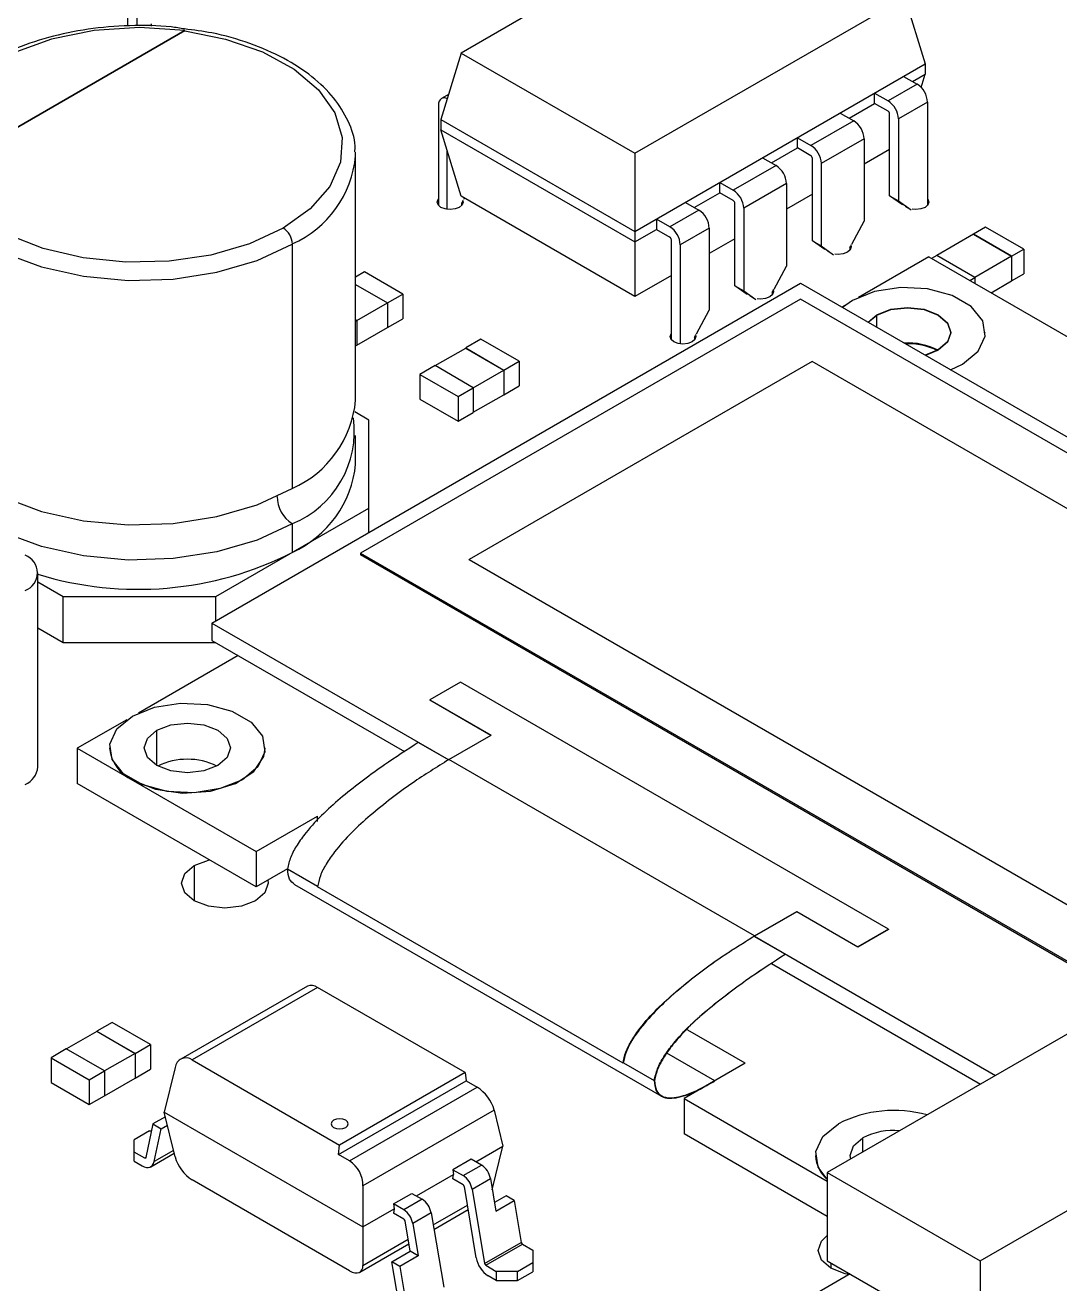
# Model space of a CAD drawing. Header units: millimetres. Extents: x -120 to 67, y -49 to 66.
# Drawn here: x -53.66 to -29.73, y 6.96 to 36.08 of the extents above; entities that cross this region are included whole.
import ezdxf

# ---------------------------------------------------------------- set-up
doc = ezdxf.new("R2010")
doc.units = ezdxf.units.MM

msp = doc.modelspace()

# ---------------------------------------------------------------- linework, layer by layer
at = {"color": 7, "linetype": 'Continuous', "lineweight": 25}
for p, q in [((-37.331, 39.042), (-43.579, 35.435)), ((-51.286, 36.063), (-51.286, 38.372)), ((-51.081, 38.253), (-51.081, 36.062)), ((-39.559, 33.114), (-33.311, 36.721)), ((-33.311, 36.721), (-32.841, 35.182)), ((-49.971, 35.955), (-55.599, 32.706)), ((-49.971, 35.947), (-55.599, 32.697)), ((-50.749, 36.114), (-50.749, 36.056)), ((-49.971, 35.947), (-49.971, 35.955)), ((-43.579, 35.435), (-44.049, 33.896)), ((-43.579, 35.435), (-39.559, 33.114)), ((-39.559, 31.304), (-32.841, 35.182)), ((-32.841, 35.182), (-32.841, 34.945)), ((-33.028, 34.714), (-33.7, 34.327)), ((-33.34, 34.894), (-33.028, 34.714)), ((-33.135, 34.776), (-32.841, 34.945)), ((-32.935, 34.638), (-32.841, 34.945)), ((-43.873, 34.472), (-44.031, 34.38)), ((-34.011, 34.269), (-34.011, 34.506)), ((-34.011, 34.506), (-33.7, 34.327)), ((-44.102, 34.224), (-44.102, 31.909)), ((-34.602, 33.929), (-34.011, 34.269)), ((-33.7, 34.09), (-34.011, 34.269)), ((-32.788, 34.298), (-33.46, 33.91)), ((-32.788, 34.298), (-32.788, 31.909)), ((-44.049, 33.896), (-39.559, 31.304)), ((-44.049, 33.896), (-44.049, 33.659)), ((-34.496, 33.867), (-35.486, 33.296)), ((-34.807, 34.047), (-34.496, 33.867)), ((-33.665, 32.133), (-33.665, 34.029)), ((-33.46, 33.91), (-33.46, 32.014)), ((-44.049, 33.659), (-39.559, 31.067)), ((-43.579, 32.12), (-44.049, 33.659)), ((-36.398, 32.892), (-35.797, 33.239)), ((-35.797, 33.239), (-35.797, 33.475)), ((-35.797, 33.475), (-35.486, 33.296)), ((-35.486, 33.059), (-35.797, 33.239)), ((-34.255, 33.451), (-35.245, 32.879)), ((-34.255, 33.451), (-34.255, 31.541)), ((-46.017, 33.057), (-46.019, 33.141)), ((-46.017, 27.402), (-46.017, 33.057)), ((-43.897, 31.816), (-43.897, 33.161)), ((-39.559, 33.114), (-39.559, 29.799)), ((-36.603, 33.01), (-36.292, 32.831)), ((-35.45, 31.088), (-35.45, 32.998)), ((-33.665, 33.202), (-34.255, 32.861)), ((-36.292, 32.831), (-37.282, 32.259)), ((-35.245, 32.879), (-35.245, 30.97)), ((-37.593, 32.202), (-37.593, 32.439)), ((-37.593, 32.439), (-37.282, 32.259)), ((-36.051, 32.414), (-37.041, 31.843)), ((-36.051, 32.414), (-36.051, 30.505)), ((-39.559, 29.799), (-43.579, 32.12)), ((-43.505, 32.077), (-43.521, 32.047)), ((-38.183, 31.861), (-37.593, 32.202)), ((-37.282, 32.022), (-37.593, 32.202)), ((-35.45, 32.171), (-36.051, 31.824)), ((-33.665, 32.133), (-33.46, 32.014)), ((-33.369, 31.924), (-33.665, 32.133)), ((-43.545, 32.003), (-43.564, 31.967)), ((-43.564, 31.909), (-43.564, 31.967)), ((-38.077, 31.8), (-38.749, 31.412)), ((-38.388, 31.979), (-38.077, 31.8)), ((-37.246, 30.051), (-37.246, 31.961)), ((-37.041, 31.843), (-37.041, 29.933)), ((-33.46, 32.014), (-33.164, 31.805)), ((-39.06, 31.592), (-39.06, 31.355)), ((-38.749, 31.412), (-39.06, 31.592)), ((-34.541, 31.011), (-34.255, 31.541)), ((-39.559, 31.067), (-39.06, 31.355)), ((-39.06, 31.355), (-38.749, 31.175)), ((-37.837, 31.383), (-38.509, 30.996)), ((-37.837, 31.383), (-37.837, 29.487)), ((-31.727, 31.242), (-32.575, 30.752)), ((-31.445, 31.406), (-31.727, 31.243)), ((-31.727, 31.243), (-31.727, 31.241)), ((-31.727, 31.243), (-30.844, 30.733)), ((-30.844, 30.732), (-31.727, 31.242)), ((-30.561, 30.896), (-31.445, 31.406)), ((-47.482, 31.016), (-47.482, 25.361)), ((-38.714, 28.798), (-38.714, 31.114)), ((-38.509, 30.996), (-38.509, 28.706)), ((-37.246, 31.134), (-37.837, 30.793)), ((-35.45, 31.088), (-35.245, 30.97)), ((-35.165, 30.887), (-35.45, 31.088)), ((-35.245, 30.97), (-34.96, 30.769)), ((-34.584, 30.93), (-34.565, 30.966)), ((-34.584, 30.93), (-34.584, 30.872)), ((-30.844, 30.733), (-30.561, 30.896)), ((-30.561, 30.896), (-30.561, 30.324)), ((-32.756, 30.719), (-34.383, 29.78)), ((-32.756, 30.719), (-13.876, 19.82)), ((-32.576, 30.753), (-32.695, 30.684)), ((-31.692, 30.243), (-32.576, 30.753)), ((-30.844, 30.732), (-31.692, 30.243)), ((-30.844, 30.733), (-30.844, 30.161)), ((-30.844, 30.732), (-30.844, 30.161)), ((-45.813, 30.369), (-46.017, 30.251)), ((-44.929, 29.859), (-45.813, 30.369)), ((-36.337, 29.974), (-36.051, 30.505)), ((-30.844, 30.161), (-30.561, 30.324)), ((-49.345, 22.245), (-35.726, 30.107)), ((-46.017, 30.079), (-45.283, 29.655)), ((-46.017, 30.078), (-45.283, 29.655)), ((-38.714, 30.287), (-39.559, 29.799)), ((-37.246, 30.051), (-37.041, 29.933)), ((-36.961, 29.85), (-37.246, 30.051)), ((-35.726, 30.107), (-16.987, 19.29)), ((-31.811, 30.174), (-31.692, 30.243)), ((-31.692, 30.243), (-31.692, 30.105)), ((-31.317, 29.889), (-30.844, 30.161)), ((-30.844, 30.161), (-30.844, 30.161)), ((-35.726, 29.74), (-45.908, 23.862)), ((-45.283, 29.655), (-44.929, 29.859)), ((-44.929, 29.859), (-44.929, 29.287)), ((-37.041, 29.933), (-36.756, 29.732)), ((-36.38, 29.893), (-36.361, 29.929)), ((-36.38, 29.893), (-36.38, 29.835)), ((-17.694, 19.331), (-35.726, 29.74)), ((-34.524, 29.707), (-34.752, 29.545)), ((-45.99, 29.247), (-45.283, 29.655)), ((-45.283, 29.655), (-45.283, 29.084)), ((-45.283, 29.655), (-45.283, 29.083)), ((-38.133, 28.937), (-37.837, 29.487)), ((-34.65, 29.626), (-34.771, 29.556)), ((-45.99, 29.247), (-46.017, 29.263)), ((-46.017, 29.231), (-45.99, 29.247)), ((-45.99, 29.247), (-45.99, 28.675)), ((-45.283, 29.083), (-44.929, 29.287)), ((-33.958, 29.087), (-33.958, 29.38)), ((-45.99, 28.676), (-45.283, 29.084)), ((-45.283, 29.084), (-45.283, 29.083)), ((-38.176, 28.856), (-38.157, 28.893)), ((-38.176, 28.856), (-38.176, 28.798)), ((-31.451, 28.964), (-31.451, 28.972)), ((-46.017, 28.659), (-45.99, 28.675)), ((-44.178, 28.201), (-43.472, 28.609)), ((-43.119, 28.814), (-43.472, 28.61)), ((-43.472, 28.61), (-42.589, 28.1)), ((-43.472, 28.61), (-43.472, 28.608)), ((-43.472, 28.609), (-42.589, 28.099)), ((-42.235, 28.304), (-43.119, 28.814)), ((-35.457, 28.295), (-43.391, 23.715)), ((-42.589, 28.1), (-42.235, 28.304)), ((-42.235, 28.304), (-42.235, 27.732)), ((-20.212, 19.494), (-35.457, 28.295)), ((-44.18, 28.202), (-44.533, 27.998)), ((-44.533, 27.998), (-44.533, 27.426)), ((-44.533, 27.998), (-43.649, 27.487)), ((-43.296, 27.691), (-44.18, 28.202)), ((-43.296, 27.691), (-42.589, 28.099)), ((-42.589, 28.1), (-42.589, 27.528)), ((-42.589, 28.099), (-42.589, 27.529)), ((-43.649, 27.487), (-43.296, 27.691)), ((-43.296, 27.691), (-43.296, 27.12)), ((-42.589, 27.528), (-42.235, 27.732)), ((-44.533, 27.426), (-43.649, 26.916)), ((-43.649, 27.487), (-43.649, 26.916)), ((-43.296, 27.121), (-42.589, 27.529)), ((-42.589, 27.529), (-42.589, 27.528)), ((-45.714, 26.943), (-46.039, 27.13)), ((-43.649, 26.916), (-43.296, 27.12)), ((-45.714, 24.341), (-45.714, 26.943)), ((-46.017, 25.922), (-46.017, 26.585)), ((-49.25, 22.86), (-45.714, 24.901)), ((-47.482, 24.544), (-47.482, 23.881)), ((-45.908, 23.862), (-45.908, 23.821)), ((-45.908, 23.862), (-27.877, 13.453)), ((-27.877, 13.412), (-45.908, 23.821)), ((-43.391, 23.707), (-43.391, 23.715)), ((-43.391, 23.715), (-28.145, 14.914)), ((-28.145, 14.906), (-43.391, 23.707)), ((-53.369, 18.915), (-53.369, 23.406)), ((-53.369, 23.198), (-52.785, 22.86)), ((-52.785, 22.86), (-49.25, 22.86)), ((-52.785, 21.789), (-52.785, 22.86)), ((-49.25, 22.3), (-49.25, 22.86)), ((-49.345, 22.245), (-49.345, 21.845)), ((-49.345, 22.245), (-43.859, 19.078)), ((-52.785, 21.789), (-53.369, 22.126)), ((-49.345, 21.845), (-44.885, 19.271)), ((-49.25, 21.789), (-52.785, 21.789)), ((-49.25, 21.789), (-49.25, 21.79)), ((-49.248, 21.79), (-49.25, 21.789)), ((-48.736, 21.494), (-51.042, 20.163)), ((-43.594, 20.876), (-44.301, 20.468)), ((-33.694, 15.162), (-43.594, 20.876)), ((-44.301, 20.468), (-42.883, 19.65)), ((-44.301, 20.468), (-44.301, 20.46)), ((-42.89, 19.646), (-44.301, 20.46)), ((-51.31, 20.008), (-52.456, 19.347)), ((-50.617, 18.947), (-50.617, 19.763)), ((-43.859, 19.087), (-42.883, 19.65)), ((-52.456, 19.347), (-48.317, 16.958)), ((-52.456, 19.347), (-52.456, 18.53)), ((-51.71, 19.355), (-51.71, 19.347)), ((-48.11, 19.347), (-48.11, 19.355)), ((-43.873, 19.078), (-44.569, 19.48)), ((-36.791, 15.007), (-43.859, 19.087)), ((-48.317, 16.141), (-52.456, 18.53)), ((-48.317, 16.958), (-46.903, 17.774)), ((-46.903, 17.654), (-46.903, 17.774)), ((-48.317, 16.958), (-48.317, 16.141)), ((-49.749, 16.634), (-49.749, 15.818)), ((-47.596, 16.557), (-48.317, 16.141)), ((-47.596, 16.558), (-46.896, 16.154)), ((-47.431, 16.196), (-38.945, 11.298)), ((-39.832, 12.059), (-46.9, 16.139)), ((-36.791, 15.007), (-35.815, 15.57)), ((-35.815, 15.562), (-36.791, 14.998)), ((-35.815, 15.57), (-34.401, 14.753)), ((-35.815, 15.57), (-35.815, 15.562)), ((-34.401, 14.745), (-35.815, 15.562)), ((-33.694, 15.162), (-34.401, 14.753)), ((-33.694, 15.153), (-34.401, 14.745)), ((-33.694, 15.162), (-33.694, 15.153)), ((-36.084, 14.582), (-36.798, 14.994)), ((-36.791, 14.998), (-31.213, 11.778)), ((-36.084, 14.582), (-36.084, 14.574)), ((-34.401, 14.745), (-34.401, 14.753)), ((-36.394, 14.369), (-31.56, 11.578)), ((-47.134, 13.845), (-50.064, 12.154)), ((-46.899, 13.812), (-49.799, 12.137)), ((-43.486, 11.842), (-46.899, 13.812)), ((-51.65, 13.002), (-52.004, 12.798)), ((-50.766, 12.492), (-51.65, 13.002)), ((-37.003, 12.059), (-38.336, 12.828)), ((-52.003, 12.797), (-52.709, 12.389)), ((-52.004, 12.798), (-51.12, 12.288)), ((-52.004, 12.798), (-52.004, 12.797)), ((-51.121, 12.287), (-52.003, 12.797)), ((-29.45, 12.796), (-35.107, 9.53)), ((-52.711, 12.39), (-53.064, 12.186)), ((-51.827, 11.88), (-52.711, 12.39)), ((-51.121, 12.287), (-51.827, 11.88)), ((-51.121, 12.287), (-51.121, 11.717)), ((-51.12, 12.288), (-50.766, 12.492)), ((-51.12, 12.288), (-51.12, 11.716)), ((-50.766, 12.492), (-50.766, 11.92)), ((-37.71, 11.651), (-38.821, 12.292)), ((-53.064, 12.186), (-53.064, 11.614)), ((-53.064, 12.186), (-52.18, 11.676)), ((-50.192, 11.963), (-50.445, 10.927)), ((-49.799, 12.137), (-46.387, 10.167)), ((-39.825, 12.062), (-39.832, 12.059)), ((-39.823, 12.07), (-39.11, 11.659)), ((-37.003, 12.059), (-38.418, 11.243)), ((-52.18, 11.676), (-51.827, 11.88)), ((-52.18, 11.676), (-52.18, 11.104)), ((-51.827, 11.88), (-51.827, 11.308)), ((-51.827, 11.309), (-51.121, 11.717)), ((-51.121, 11.717), (-51.12, 11.716)), ((-51.12, 11.716), (-50.766, 11.92)), ((-46.411, 9.949), (-43.461, 11.652)), ((-43.486, 11.842), (-46.387, 10.167)), ((-43.486, 11.842), (-43.461, 11.652)), ((-43.461, 11.652), (-43.205, 11.504)), ((-53.064, 11.614), (-52.18, 11.104)), ((-46.156, 9.801), (-43.205, 11.504)), ((-52.18, 11.104), (-51.827, 11.308)), ((-38.418, 11.243), (-38.418, 10.426)), ((-38.418, 11.243), (-35.107, 9.331)), ((-50.419, 10.82), (-50.706, 10.654)), ((-50.445, 10.927), (-45.848, 8.273)), ((-50.192, 9.89), (-50.445, 10.927)), ((-42.812, 10.976), (-45.848, 9.223)), ((-42.812, 10.976), (-42.61, 10.143)), ((-50.784, 10.494), (-51.137, 10.29)), ((-50.706, 10.654), (-50.869, 9.875)), ((-50.784, 10.494), (-50.74, 10.494)), ((-50.706, 10.654), (-50.518, 10.545)), ((-50.677, 9.784), (-50.518, 10.545)), ((-50.518, 10.545), (-50.372, 10.63)), ((-31.571, 7.489), (-25.914, 10.755)), ((-51.137, 9.792), (-51.137, 10.29)), ((-35.107, 8.515), (-38.418, 10.426)), ((-34.283, 10.006), (-34.283, 10.334)), ((-50.897, 9.865), (-51.137, 10.004)), ((-50.754, 9.666), (-50.213, 9.978)), ((-50.229, 10.042), (-50.677, 9.784)), ((-46.411, 9.949), (-46.387, 10.167)), ((-46.156, 9.801), (-46.411, 9.949)), ((-43.239, 9.78), (-42.61, 10.143)), ((-42.856, 9.133), (-42.61, 10.143)), ((-35.376, 9.925), (-35.376, 9.917)), ((-51.137, 9.792), (-50.954, 9.686)), ((-50.867, 9.882), (-50.897, 9.865)), ((-43.344, 9.84), (-43.768, 9.595)), ((-43.531, 9.458), (-43.106, 9.703)), ((-43.106, 9.703), (-43.344, 9.84)), ((-46.156, 7.258), (-49.799, 9.361)), ((-44.611, 8.988), (-43.755, 9.482)), ((-43.768, 9.595), (-43.755, 9.482)), ((-43.768, 9.595), (-43.531, 9.458)), ((-43.768, 9.383), (-43.755, 9.482)), ((-43.531, 9.246), (-43.768, 9.383)), ((-43.323, 9.145), (-42.899, 9.39)), ((-42.899, 9.39), (-42.772, 8.637)), ((-35.107, 9.53), (-35.107, 7.489)), ((-35.107, 9.53), (-31.571, 7.489)), ((-45.848, 9.223), (-45.848, 7.382)), ((-45.14, 8.803), (-44.716, 9.048)), ((-44.716, 9.048), (-44.478, 8.911)), ((-43.226, 7.556), (-43.503, 9.204)), ((-43.323, 9.145), (-43.034, 7.425)), ((-44.902, 8.666), (-45.14, 8.803)), ((-45.14, 8.803), (-45.127, 8.69)), ((-44.478, 8.911), (-44.902, 8.666)), ((-44.224, 8.32), (-43.431, 8.778)), ((-42.536, 8.991), (-42.806, 8.835)), ((-42.772, 8.637), (-42.348, 8.882)), ((-42.348, 8.882), (-42.536, 8.991)), ((-42.348, 8.882), (-42.185, 7.915)), ((-45.848, 8.273), (-45.127, 8.69)), ((-45.127, 8.69), (-45.14, 8.591)), ((-44.902, 8.454), (-45.14, 8.591)), ((-44.271, 8.598), (-44.695, 8.353)), ((-44.271, 8.598), (-43.981, 6.878)), ((-44.206, 8.214), (-43.413, 8.672)), ((-44.756, 7.709), (-44.875, 8.412)), ((-44.695, 8.353), (-44.568, 7.6)), ((-45.92, 7.225), (-44.785, 7.88)), ((-45.848, 7.382), (-44.803, 7.986)), ((-43.034, 7.425), (-42.185, 7.915)), ((-43.006, 7.384), (-42.158, 7.873)), ((-42.158, 7.873), (-41.917, 7.734)), ((-45.181, 7.464), (-44.756, 7.709)), ((-44.568, 7.6), (-44.993, 7.355)), ((-44.568, 7.6), (-44.756, 7.709)), ((-41.917, 7.734), (-41.917, 7.236)), ((-44.993, 7.355), (-45.181, 7.464)), ((-45.022, 6.519), (-45.181, 7.464)), ((-44.993, 7.355), (-44.83, 6.388)), ((-43.006, 7.384), (-42.765, 7.244)), ((-42.27, 7.244), (-41.917, 7.449)), ((-35.107, 7.489), (-31.571, 5.448)), ((-35.021, 7.439), (-35.021, 7.315)), ((-31.571, 7.489), (-31.571, 5.448)), ((-42.765, 7.032), (-42.949, 7.138)), ((-42.765, 7.244), (-42.765, 7.032)), ((-42.27, 7.244), (-42.765, 7.244)), ((-42.765, 7.032), (-42.27, 7.032)), ((-42.27, 7.032), (-42.27, 7.244)), ((-42.27, 7.032), (-41.917, 7.236)), ((-34.577, 7.183), (-37.759, 5.346))]:
    msp.add_line(p, q, dxfattribs=at)
at = {"color": 7, "linetype": 'Continuous', "lineweight": 25, "flags": 128}
for points in [[(-49.971, 35.955), (-51.017, 36.023), (-52.063, 35.955), (-53.056, 35.754), (-53.948, 35.431), (-54.692, 35.001), (-55.252, 34.487), (-55.6, 33.913), (-55.717, 33.309), (-55.599, 32.706)], [(-49.971, 35.947), (-49.025, 35.759), (-48.17, 35.46), (-47.443, 35.063), (-46.878, 34.587), (-46.501, 34.052), (-46.328, 33.484), (-46.367, 32.907), (-46.617, 32.348), (-47.066, 31.832), (-47.694, 31.383)], [(-43.9, 34.382), (-43.908, 34.385), (-43.953, 34.395), (-43.995, 34.394), (-44.031, 34.38), (-44.061, 34.355), (-44.083, 34.32), (-44.097, 34.276), (-44.102, 34.224)], [(-56.012, 32.928), (-56.01, 32.905), (-55.847, 32.309), (-55.472, 31.746), (-54.903, 31.24), (-54.164, 30.813), (-53.287, 30.485), (-52.311, 30.268), (-51.279, 30.174), (-50.235, 30.206), (-49.225, 30.362), (-48.294, 30.636), (-47.482, 31.016)], [(-47.694, 31.383), (-48.472, 31.02), (-49.366, 30.761), (-50.334, 30.617), (-51.333, 30.594), (-52.318, 30.694), (-53.244, 30.912), (-54.069, 31.238), (-54.756, 31.658), (-55.274, 32.151), (-55.599, 32.697)], [(-43.545, 32.034), (-43.533, 31.986), (-43.556, 31.919), (-43.621, 31.863), (-43.718, 31.826), (-43.833, 31.812), (-43.948, 31.826), (-44.045, 31.863), (-44.11, 31.919), (-44.133, 31.986), (-44.11, 32.052), (-44.102, 32.063)], [(-32.788, 32.063), (-32.78, 32.052), (-32.757, 31.986), (-32.78, 31.919), (-32.845, 31.863), (-32.942, 31.826), (-33.057, 31.812), (-33.14, 31.819)], [(-33.234, 31.846), (-33.269, 31.863), (-33.299, 31.884)], [(-34.565, 30.997), (-34.553, 30.949), (-34.576, 30.883), (-34.641, 30.826), (-34.738, 30.789), (-34.853, 30.776), (-34.936, 30.782)], [(-35.03, 30.809), (-35.065, 30.826), (-35.095, 30.847)], [(-32.258, 28.105), (-31.978, 28.237), (-31.619, 28.533), (-31.458, 28.882), (-31.512, 29.241), (-31.776, 29.568), (-32.218, 29.823), (-32.785, 29.976), (-33.408, 30.007), (-34.011, 29.914), (-34.524, 29.707), (-34.524, 29.707)], [(-36.826, 29.772), (-36.861, 29.79), (-36.891, 29.81)], [(-36.361, 29.96), (-36.349, 29.912), (-36.372, 29.846), (-36.437, 29.79), (-36.534, 29.752), (-36.649, 29.739), (-36.732, 29.746)], [(-34.165, 29.206), (-33.958, 29.38), (-33.633, 29.506), (-33.251, 29.55), (-32.868, 29.506), (-32.544, 29.38), (-32.327, 29.193), (-32.251, 28.972), (-32.327, 28.751), (-32.544, 28.564), (-32.845, 28.445)], [(-34.161, 29.204), (-33.958, 29.372), (-33.633, 29.497), (-33.251, 29.541), (-32.868, 29.497), (-32.544, 29.372), (-32.327, 29.185), (-32.251, 28.964), (-32.327, 28.743), (-32.544, 28.556), (-32.836, 28.439)], [(-38.157, 28.923), (-38.145, 28.875), (-38.168, 28.809), (-38.233, 28.753), (-38.33, 28.715), (-38.445, 28.702), (-38.56, 28.715), (-38.657, 28.753), (-38.722, 28.809), (-38.745, 28.875), (-38.722, 28.941), (-38.714, 28.952)], [(-56.017, 27.402), (-56.01, 27.251), (-55.847, 26.655), (-55.472, 26.092), (-54.903, 25.585), (-54.164, 25.159), (-53.287, 24.83), (-52.311, 24.614), (-51.279, 24.52), (-50.235, 24.551), (-49.225, 24.707), (-48.294, 24.981), (-47.482, 25.361)], [(-47.482, 24.544), (-48.294, 24.165), (-49.225, 23.891), (-50.235, 23.735), (-51.279, 23.703), (-52.311, 23.797), (-53.287, 24.014), (-54.164, 24.342), (-54.903, 24.769), (-55.472, 25.275), (-55.847, 25.838), (-56.01, 26.434), (-55.967, 26.994)], [(-51.183, 20.09), (-50.671, 20.297), (-50.067, 20.39), (-49.444, 20.359), (-48.878, 20.206), (-48.436, 19.951), (-48.172, 19.624), (-48.117, 19.264), (-48.279, 18.916), (-48.637, 18.62), (-49.15, 18.413), (-49.753, 18.32), (-50.376, 18.351), (-50.943, 18.504), (-51.385, 18.759), (-51.649, 19.086), (-51.703, 19.446), (-51.542, 19.794), (-51.183, 20.09)], [(-50.617, 19.763), (-50.293, 19.888), (-49.91, 19.932), (-49.528, 19.888), (-49.203, 19.763), (-48.986, 19.576), (-48.91, 19.355), (-48.986, 19.134), (-49.203, 18.947), (-49.528, 18.822), (-49.91, 18.778), (-50.293, 18.822), (-50.617, 18.947), (-50.834, 19.134), (-50.91, 19.355), (-50.834, 19.576), (-50.617, 19.763)], [(-51.183, 18.612), (-50.649, 18.399), (-50.019, 18.31), (-49.375, 18.355), (-48.8, 18.529), (-48.37, 18.809), (-48.14, 19.159), (-48.11, 19.347)], [(-48.049, 16.296), (-48.042, 16.226), (-48.118, 16.005), (-48.335, 15.818), (-48.659, 15.692), (-49.042, 15.648), (-49.424, 15.692), (-49.749, 15.818), (-49.966, 16.005), (-50.042, 16.226), (-49.966, 16.447), (-49.749, 16.634), (-49.749, 16.634)], [(-49.749, 16.634), (-49.424, 16.759), (-49.398, 16.765)], [(-46.528, 10.575), (-46.463, 10.55), (-46.387, 10.542), (-46.31, 10.55), (-46.245, 10.575), (-46.202, 10.613), (-46.187, 10.657), (-46.202, 10.701), (-46.245, 10.739), (-46.31, 10.764), (-46.387, 10.773), (-46.463, 10.764), (-46.528, 10.739), (-46.571, 10.701), (-46.587, 10.657), (-46.571, 10.613), (-46.528, 10.575)], [(-46.528, 10.575), (-46.463, 10.55), (-46.387, 10.542), (-46.31, 10.55), (-46.245, 10.575), (-46.202, 10.613), (-46.187, 10.657), (-46.202, 10.701), (-46.245, 10.739), (-46.31, 10.764), (-46.387, 10.773), (-46.463, 10.764), (-46.528, 10.739), (-46.571, 10.701), (-46.587, 10.657), (-46.571, 10.613), (-46.528, 10.575)], [(-35.107, 9.379), (-35.315, 9.656), (-35.369, 10.016), (-35.207, 10.365), (-34.849, 10.66)], [(-34.566, 9.843), (-34.576, 9.925), (-34.5, 10.146), (-34.283, 10.334)], [(-50.954, 9.686), (-50.906, 9.663), (-50.859, 9.65), (-50.816, 9.647), (-50.776, 9.655), (-50.741, 9.674), (-50.713, 9.702), (-50.691, 9.739), (-50.677, 9.784)], [(-50.869, 9.875), (-50.87, 9.87), (-50.872, 9.866), (-50.875, 9.864), (-50.879, 9.862), (-50.883, 9.861), (-50.887, 9.861), (-50.892, 9.863), (-50.897, 9.865)], [(-34.598, 7.17), (-34.697, 7.19), (-35.021, 7.315), (-35.238, 7.503), (-35.314, 7.724), (-35.238, 7.945), (-35.107, 8.075)], [(-46.156, 7.258), (-46.094, 7.228), (-46.035, 7.21), (-45.982, 7.207), (-45.936, 7.217), (-45.899, 7.241), (-45.871, 7.277), (-45.854, 7.325), (-45.848, 7.382)]]:
    msp.add_lwpolyline(points, dxfattribs=at)
at = {"color": 7, "linetype": 'Continuous', "lineweight": 25}
for centre, radius, start, end in [((-33.31, 34.274), 0.523, 2.6055, 57.3945), ((-33.982, 33.886), 0.523, 2.6055, 57.3945), ((-33.742, 34.025), 0.0768, 2.6055, 57.3945), ((-34.777, 33.427), 0.523, 2.6055, 57.3945), ((-35.767, 32.856), 0.523, 2.6055, 57.3945), ((-48.494, 33.288), 2.487, 294.0092, 354.6707), ((-35.527, 32.994), 0.0768, 2.6055, 57.3945), ((-36.573, 32.39), 0.523, 2.6055, 57.3945), ((-37.563, 31.819), 0.523, 2.6055, 57.3945), ((-38.359, 31.36), 0.523, 2.6055, 57.3945), ((-37.323, 31.957), 0.0768, 2.6055, 57.3945), ((-47.942, 30.995), 0.461, 2.6055, 57.3945), ((-39.031, 30.972), 0.523, 2.6055, 57.3945), ((-38.79, 31.11), 0.0768, 2.6055, 57.3945), ((-33.242, 27.203), 1.523, 62.6935, 93.2217), ((-33.241, 27.183), 1.526, 63.4161, 92.2679), ((-48.494, 27.633), 2.487, 294.0092, 354.6707), ((-48.359, 26.684), 2.312, 292.2974, 7.6991), ((-48.52, 26.172), 2.515, 294.3747, 354.3052), ((-47.09, 25.178), 0.745, 180.1634, 238.2877), ((-53.817, 23.406), 0.437, 290.7834, 69.2166), ((-51.051, 30.898), 7.873, 252.8727, 296.9565), ((-50.809, 19.437), 0.905, 185.6948, 245.6253), ((-49.91, 17.545), 1.549, 63.7512, 116.2488), ((-53.869, 18.965), 0.503, 294.3747, 354.3052), ((-47.046, 13.619), 0.242, 52.6155, 111.3527), ((-49.942, 11.93), 0.252, 55.3814, 172.4001), ((-43.69, 10.734), 0.91, 15.3924, 57.823), ((-33.565, 8.138), 2.83, 74.3005, 116.9822), ((-33.58, 8.968), 1.536, 84.4817, 117.2353), ((-34.614, 9.953), 0.763, 182.6676, 229.7692), ((-49.315, 10.132), 0.91, 195.3924, 237.823), ((-46.543, 9.225), 0.694, 359.8589, 56.1216), ((-43.362, 9.309), 0.47, 9.9573, 57.0725), ((-43.786, 9.064), 0.47, 9.9573, 57.0725), ((-43.565, 9.193), 0.0627, 9.9573, 57.0725), ((-44.734, 8.517), 0.47, 9.9573, 57.0725), ((-45.158, 8.272), 0.47, 9.9573, 57.0725), ((-44.937, 8.401), 0.0627, 9.9573, 57.0725), ((-42.124, 7.926), 0.0627, 189.9573, 237.0725), ((-42.609, 7.664), 0.627, 189.9573, 237.0725), ((-42.972, 7.436), 0.0627, 189.9573, 237.0725)]:
    msp.add_arc(centre, radius, start, end, dxfattribs=at)
for points, knots in [([(-49.975, 35.992), (-50.078, 36.009), (-50.492, 36.075), (-51.253, 36.08), (-52.214, 36.004), (-53.133, 35.81), (-53.9, 35.548), (-54.317, 35.327), (-54.491, 35.235)], [0, 0, 0, 0, 0.065124, 0.263029, 0.460969, 0.659151, 0.857844, 1, 1, 1, 1]), ([(-46.036, 33.149), (-46.033, 33.193), (-46.017, 33.434), (-46.175, 33.866), (-46.502, 34.41), (-47.01, 34.902), (-47.665, 35.329), (-48.452, 35.668), (-49.234, 35.898), (-49.763, 35.965), (-49.975, 35.992)], [0, 0, 0, 0, 0.031381, 0.171709, 0.312524, 0.456645, 0.603791, 0.752202, 0.900573, 1, 1, 1, 1]), ([(-44.569, 19.48), (-44.831, 19.311), (-45.418, 18.93), (-46.294, 18.277), (-46.99, 17.643), (-47.37, 17.125), (-47.53, 16.835), (-47.574, 16.648), (-47.596, 16.558)], [0, 0, 0, 0, 0.234308, 0.526519, 0.795467, 0.870095, 0.936894, 1, 1, 1, 1]), ([(-43.859, 19.087), (-44.141, 18.911), (-44.753, 18.531), (-45.646, 17.844), (-46.334, 17.198), (-46.696, 16.685), (-46.846, 16.403), (-46.882, 16.225), (-46.9, 16.139)], [0, 0, 0, 0, 0.250345, 0.543198, 0.804922, 0.87651, 0.940182, 1, 1, 1, 1]), ([(-47.429, 16.198), (-47.474, 16.233), (-47.571, 16.308), (-47.587, 16.471), (-47.596, 16.558)], [0, 0, 0, 0, 0.465828, 1, 1, 1, 1]), ([(-39.832, 12.059), (-39.814, 12.145), (-39.778, 12.323), (-39.629, 12.605), (-39.266, 13.118), (-38.578, 13.764), (-37.686, 14.451), (-37.073, 14.831), (-36.791, 15.007)], [0, 0, 0, 0, 0.059818, 0.12349, 0.195078, 0.4568, 0.749653, 1, 1, 1, 1]), ([(-36.791, 14.998), (-37.073, 14.823), (-37.685, 14.443), (-38.576, 13.757), (-39.261, 13.113), (-39.623, 12.603), (-39.771, 12.324), (-39.807, 12.147), (-39.825, 12.062)], [0, 0, 0, 0, 0.251149, 0.544261, 0.805814, 0.877217, 0.9406, 1, 1, 1, 1]), ([(-39.11, 11.659), (-39.089, 11.75), (-39.045, 11.937), (-38.884, 12.227), (-38.505, 12.744), (-37.809, 13.378), (-36.932, 14.032), (-36.345, 14.412), (-36.084, 14.582)], [0, 0, 0, 0, 0.0631064, 0.1299051, 0.2045335, 0.4734805, 0.7656925, 1, 1, 1, 1]), ([(-36.084, 14.574), (-36.345, 14.404), (-36.932, 14.024), (-37.807, 13.372), (-38.501, 12.739), (-38.879, 12.225), (-39.038, 11.938), (-39.082, 11.753), (-39.104, 11.663)], [0, 0, 0, 0, 0.235054, 0.527777, 0.796727, 0.871116, 0.937486, 1, 1, 1, 1]), ([(-39.11, 11.659), (-39.101, 11.574), (-39.083, 11.411), (-38.897, 11.232), (-38.542, 11.25), (-38.189, 11.381), (-37.981, 11.496), (-37.929, 11.525)], [0, 0, 0, 0, 0.153789, 0.294054, 0.589353, 0.8983, 1, 1, 1, 1]), ([(-39.104, 11.663), (-39.094, 11.579), (-39.076, 11.418), (-38.939, 11.286), (-38.756, 11.248), (-38.47, 11.284), (-38.115, 11.422), (-37.835, 11.58), (-37.71, 11.651)], [0, 0, 0, 0, 0.133451, 0.255099, 0.380769, 0.514268, 0.784692, 1, 1, 1, 1])]:
    msp.add_open_spline(points, degree=3, knots=knots, dxfattribs=at)

doc.saveas('drawing.dxf')
